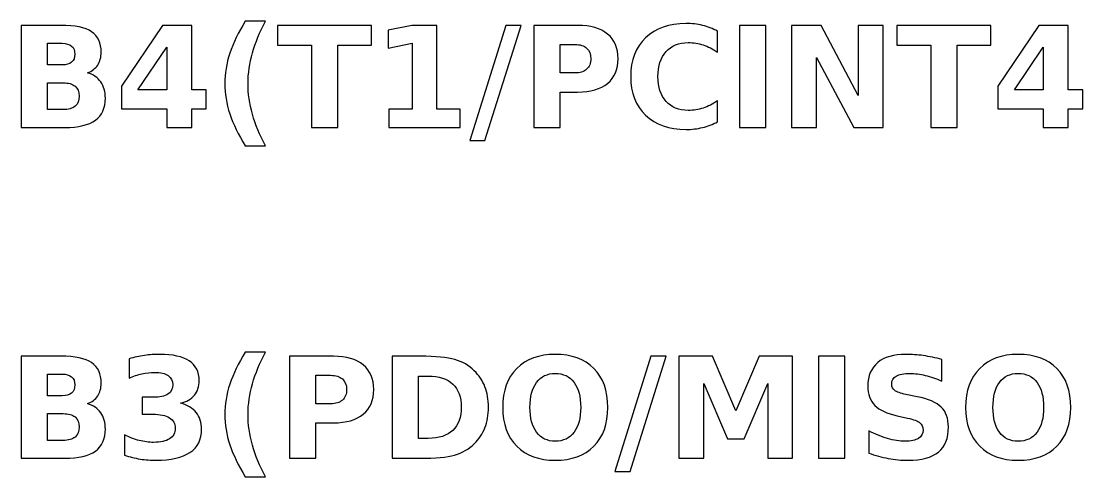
# Model space of a CAD drawing. Header units: centimetres. Extents: x -11 to -9.93, y -15.45 to -14.26.
# Drawn here: x -10.2195 to -10.0592, y -15.0355 to -14.9667 of the extents above; entities that cross this region are included whole.
import ezdxf

# ---------------------------------------------------------------- set-up
doc = ezdxf.new("R2010")
doc.units = ezdxf.units.CM
doc.header["$MEASUREMENT"] = 0
doc.layers.add('Layer 1', color=7, linetype='Continuous')

msp = doc.modelspace()

# ---------------------------------------------------------------- linework, layer by layer
at = {"layer": 'Layer 1', "color": 250}
for points, knots in [([(-10.1826, -14.98551), (-10.1826, -14.98551), (-10.18567, -14.98551), (-10.18567, -14.98551), (-10.18567, -14.98551), (-10.18672, -14.98381), (-10.1875, -14.98219), (-10.188, -14.98066), (-10.188, -14.98066), (-10.18851, -14.97912), (-10.18876, -14.9776), (-10.18876, -14.97609), (-10.18876, -14.97609), (-10.18876, -14.97458), (-10.18851, -14.97306), (-10.188, -14.97151), (-10.188, -14.97151), (-10.18749, -14.96996), (-10.18672, -14.96835), (-10.18567, -14.96666), (-10.18567, -14.96666), (-10.18567, -14.96666), (-10.1826, -14.96666), (-10.1826, -14.96666), (-10.1826, -14.96666), (-10.18348, -14.96829), (-10.18414, -14.96989), (-10.18458, -14.97145), (-10.18458, -14.97145), (-10.18502, -14.97301), (-10.18525, -14.97455), (-10.18525, -14.97607), (-10.18525, -14.97607), (-10.18525, -14.9776), (-10.18503, -14.97914), (-10.18459, -14.98071), (-10.18459, -14.98071), (-10.18415, -14.98227), (-10.18349, -14.98387), (-10.1826, -14.98551)], [0, 0, 0, 0, 0.1, 0.1, 0.1, 0.1, 0.2, 0.2, 0.2, 0.2, 0.3, 0.3, 0.3, 0.3, 0.4, 0.4, 0.4, 0.4, 0.5, 0.5, 0.5, 0.5, 0.6, 0.6, 0.6, 0.6, 0.7, 0.7, 0.7, 0.7, 0.8, 0.8, 0.8, 0.8, 0.9, 0.9, 0.9, 0.9, 1, 1, 1, 1]), ([(-10.11432, -14.98187), (-10.11505, -14.98225), (-10.11581, -14.98254), (-10.1166, -14.98273), (-10.1166, -14.98273), (-10.11739, -14.98292), (-10.11822, -14.98302), (-10.11908, -14.98302), (-10.11908, -14.98302), (-10.12165, -14.98302), (-10.12369, -14.9823), (-10.12519, -14.98086), (-10.12519, -14.98086), (-10.12669, -14.97943), (-10.12745, -14.97748), (-10.12745, -14.97502), (-10.12745, -14.97502), (-10.12745, -14.97255), (-10.12669, -14.9706), (-10.12519, -14.96916), (-10.12519, -14.96916), (-10.12369, -14.96773), (-10.12165, -14.96701), (-10.11908, -14.96701), (-10.11908, -14.96701), (-10.11822, -14.96701), (-10.11739, -14.9671), (-10.1166, -14.9673), (-10.1166, -14.9673), (-10.11581, -14.96749), (-10.11505, -14.96778), (-10.11432, -14.96816), (-10.11432, -14.96816), (-10.11432, -14.96816), (-10.11432, -14.97135), (-10.11432, -14.97135), (-10.11432, -14.97135), (-10.11505, -14.97084), (-10.11578, -14.97048), (-10.1165, -14.97024), (-10.1165, -14.97024), (-10.11721, -14.97001), (-10.11797, -14.96989), (-10.11876, -14.96989), (-10.11876, -14.96989), (-10.12018, -14.96989), (-10.1213, -14.97035), (-10.12211, -14.97126), (-10.12211, -14.97126), (-10.12293, -14.97217), (-10.12333, -14.97342), (-10.12333, -14.97502), (-10.12333, -14.97502), (-10.12333, -14.97661), (-10.12293, -14.97786), (-10.12211, -14.97877), (-10.12211, -14.97877), (-10.1213, -14.97968), (-10.12018, -14.98014), (-10.11876, -14.98014), (-10.11876, -14.98014), (-10.11797, -14.98014), (-10.11721, -14.98002), (-10.1165, -14.97978), (-10.1165, -14.97978), (-10.11578, -14.97955), (-10.11505, -14.97918), (-10.11432, -14.97868), (-10.11432, -14.97868), (-10.11432, -14.97868), (-10.11432, -14.98187), (-10.11432, -14.98187)], [0, 0, 0, 0, 0.055556, 0.055556, 0.055556, 0.055556, 0.111111, 0.111111, 0.111111, 0.111111, 0.166667, 0.166667, 0.166667, 0.166667, 0.222222, 0.222222, 0.222222, 0.222222, 0.277778, 0.277778, 0.277778, 0.277778, 0.333333, 0.333333, 0.333333, 0.333333, 0.388889, 0.388889, 0.388889, 0.388889, 0.444444, 0.444444, 0.444444, 0.444444, 0.5, 0.5, 0.5, 0.5, 0.555556, 0.555556, 0.555556, 0.555556, 0.611111, 0.611111, 0.611111, 0.611111, 0.666667, 0.666667, 0.666667, 0.666667, 0.722222, 0.722222, 0.722222, 0.722222, 0.777778, 0.777778, 0.777778, 0.777778, 0.833333, 0.833333, 0.833333, 0.833333, 0.888889, 0.888889, 0.888889, 0.888889, 0.944444, 0.944444, 0.944444, 0.944444, 1, 1, 1, 1]), ([(-10.20949, -14.97446), (-10.20864, -14.97471), (-10.20797, -14.97517), (-10.2075, -14.97584), (-10.2075, -14.97584), (-10.20703, -14.9765), (-10.2068, -14.97733), (-10.2068, -14.9783), (-10.2068, -14.9783), (-10.2068, -14.97978), (-10.2073, -14.98089), (-10.20831, -14.98162), (-10.20831, -14.98162), (-10.20932, -14.98235), (-10.21085, -14.98272), (-10.2129, -14.98272), (-10.2129, -14.98272), (-10.2129, -14.98272), (-10.21951, -14.98272), (-10.21951, -14.98272), (-10.21951, -14.98272), (-10.21951, -14.98272), (-10.21951, -14.96729), (-10.21951, -14.96729), (-10.21951, -14.96729), (-10.21951, -14.96729), (-10.21353, -14.96729), (-10.21353, -14.96729), (-10.21353, -14.96729), (-10.21139, -14.96729), (-10.20983, -14.96761), (-10.20888, -14.96826), (-10.20888, -14.96826), (-10.20791, -14.96891), (-10.20743, -14.96994), (-10.20743, -14.97137), (-10.20743, -14.97137), (-10.20743, -14.97212), (-10.20761, -14.97276), (-10.20796, -14.97329), (-10.20796, -14.97329), (-10.20831, -14.97381), (-10.20882, -14.97421), (-10.20949, -14.97446)], [0, 0, 0, 0, 0.090909, 0.090909, 0.090909, 0.090909, 0.181818, 0.181818, 0.181818, 0.181818, 0.272727, 0.272727, 0.272727, 0.272727, 0.363636, 0.363636, 0.363636, 0.363636, 0.454545, 0.454545, 0.454545, 0.454545, 0.545455, 0.545455, 0.545455, 0.545455, 0.636364, 0.636364, 0.636364, 0.636364, 0.727273, 0.727273, 0.727273, 0.727273, 0.818182, 0.818182, 0.818182, 0.818182, 0.909091, 0.909091, 0.909091, 0.909091, 1, 1, 1, 1]), ([(-10.19818, -14.96729), (-10.19818, -14.96729), (-10.19375, -14.96729), (-10.19375, -14.96729), (-10.19375, -14.96729), (-10.19375, -14.96729), (-10.19375, -14.97703), (-10.19375, -14.97703), (-10.19375, -14.97703), (-10.19375, -14.97703), (-10.19155, -14.97703), (-10.19155, -14.97703), (-10.19155, -14.97703), (-10.19155, -14.97703), (-10.19155, -14.97991), (-10.19155, -14.97991), (-10.19155, -14.97991), (-10.19155, -14.97991), (-10.19375, -14.97991), (-10.19375, -14.97991), (-10.19375, -14.97991), (-10.19375, -14.97991), (-10.19375, -14.98272), (-10.19375, -14.98272), (-10.19375, -14.98272), (-10.19375, -14.98272), (-10.19751, -14.98272), (-10.19751, -14.98272), (-10.19751, -14.98272), (-10.19751, -14.98272), (-10.19751, -14.97991), (-10.19751, -14.97991), (-10.19751, -14.97991), (-10.19751, -14.97991), (-10.20436, -14.97991), (-10.20436, -14.97991), (-10.20436, -14.97991), (-10.20436, -14.97991), (-10.20436, -14.9765), (-10.20436, -14.9765), (-10.20436, -14.9765), (-10.20436, -14.9765), (-10.19818, -14.96729), (-10.19818, -14.96729)], [0, 0, 0, 0, 0.090909, 0.090909, 0.090909, 0.090909, 0.181818, 0.181818, 0.181818, 0.181818, 0.272727, 0.272727, 0.272727, 0.272727, 0.363636, 0.363636, 0.363636, 0.363636, 0.454545, 0.454545, 0.454545, 0.454545, 0.545455, 0.545455, 0.545455, 0.545455, 0.636364, 0.636364, 0.636364, 0.636364, 0.727273, 0.727273, 0.727273, 0.727273, 0.818182, 0.818182, 0.818182, 0.818182, 0.909091, 0.909091, 0.909091, 0.909091, 1, 1, 1, 1]), ([(-10.18081, -14.96729), (-10.18081, -14.96729), (-10.16658, -14.96729), (-10.16658, -14.96729), (-10.16658, -14.96729), (-10.16658, -14.96729), (-10.16658, -14.9703), (-10.16658, -14.9703), (-10.16658, -14.9703), (-10.16658, -14.9703), (-10.1717, -14.9703), (-10.1717, -14.9703), (-10.1717, -14.9703), (-10.1717, -14.9703), (-10.1717, -14.98272), (-10.1717, -14.98272), (-10.1717, -14.98272), (-10.1717, -14.98272), (-10.17568, -14.98272), (-10.17568, -14.98272), (-10.17568, -14.98272), (-10.17568, -14.98272), (-10.17568, -14.9703), (-10.17568, -14.9703), (-10.17568, -14.9703), (-10.17568, -14.9703), (-10.18081, -14.9703), (-10.18081, -14.9703), (-10.18081, -14.9703), (-10.18081, -14.9703), (-10.18081, -14.96729), (-10.18081, -14.96729)], [0, 0, 0, 0, 0.125, 0.125, 0.125, 0.125, 0.25, 0.25, 0.25, 0.25, 0.375, 0.375, 0.375, 0.375, 0.5, 0.5, 0.5, 0.5, 0.625, 0.625, 0.625, 0.625, 0.75, 0.75, 0.75, 0.75, 0.875, 0.875, 0.875, 0.875, 1, 1, 1, 1]), ([(-10.16399, -14.97997), (-10.16399, -14.97997), (-10.16048, -14.97997), (-10.16048, -14.97997), (-10.16048, -14.97997), (-10.16048, -14.97997), (-10.16048, -14.97), (-10.16048, -14.97), (-10.16048, -14.97), (-10.16048, -14.97), (-10.16408, -14.97074), (-10.16408, -14.97074), (-10.16408, -14.97074), (-10.16408, -14.97074), (-10.16408, -14.96803), (-10.16408, -14.96803), (-10.16408, -14.96803), (-10.16408, -14.96803), (-10.1605, -14.96729), (-10.1605, -14.96729), (-10.1605, -14.96729), (-10.1605, -14.96729), (-10.15671, -14.96729), (-10.15671, -14.96729), (-10.15671, -14.96729), (-10.15671, -14.96729), (-10.15671, -14.97997), (-10.15671, -14.97997), (-10.15671, -14.97997), (-10.15671, -14.97997), (-10.1532, -14.97997), (-10.1532, -14.97997), (-10.1532, -14.97997), (-10.1532, -14.97997), (-10.1532, -14.98272), (-10.1532, -14.98272), (-10.1532, -14.98272), (-10.1532, -14.98272), (-10.16399, -14.98272), (-10.16399, -14.98272), (-10.16399, -14.98272), (-10.16399, -14.98272), (-10.16399, -14.97997), (-10.16399, -14.97997)], [0, 0, 0, 0, 0.090909, 0.090909, 0.090909, 0.090909, 0.181818, 0.181818, 0.181818, 0.181818, 0.272727, 0.272727, 0.272727, 0.272727, 0.363636, 0.363636, 0.363636, 0.363636, 0.454545, 0.454545, 0.454545, 0.454545, 0.545455, 0.545455, 0.545455, 0.545455, 0.636364, 0.636364, 0.636364, 0.636364, 0.727273, 0.727273, 0.727273, 0.727273, 0.818182, 0.818182, 0.818182, 0.818182, 0.909091, 0.909091, 0.909091, 0.909091, 1, 1, 1, 1]), ([(-10.1463, -14.96729), (-10.1463, -14.96729), (-10.14401, -14.96729), (-10.14401, -14.96729), (-10.14401, -14.96729), (-10.14401, -14.96729), (-10.14946, -14.98469), (-10.14946, -14.98469), (-10.14946, -14.98469), (-10.14946, -14.98469), (-10.15174, -14.98469), (-10.15174, -14.98469), (-10.15174, -14.98469), (-10.15174, -14.98469), (-10.1463, -14.96729), (-10.1463, -14.96729)], [0, 0, 0, 0, 0.25, 0.25, 0.25, 0.25, 0.5, 0.5, 0.5, 0.5, 0.75, 0.75, 0.75, 0.75, 1, 1, 1, 1]), ([(-10.14207, -14.96729), (-10.14207, -14.96729), (-10.13546, -14.96729), (-10.13546, -14.96729), (-10.13546, -14.96729), (-10.1335, -14.96729), (-10.13199, -14.96772), (-10.13094, -14.9686), (-10.13094, -14.9686), (-10.12989, -14.96947), (-10.12936, -14.97071), (-10.12936, -14.97232), (-10.12936, -14.97232), (-10.12936, -14.97394), (-10.12989, -14.97518), (-10.13094, -14.97605), (-10.13094, -14.97605), (-10.13199, -14.97693), (-10.1335, -14.97736), (-10.13546, -14.97736), (-10.13546, -14.97736), (-10.13546, -14.97736), (-10.13809, -14.97736), (-10.13809, -14.97736), (-10.13809, -14.97736), (-10.13809, -14.97736), (-10.13809, -14.98272), (-10.13809, -14.98272), (-10.13809, -14.98272), (-10.13809, -14.98272), (-10.14207, -14.98272), (-10.14207, -14.98272), (-10.14207, -14.98272), (-10.14207, -14.98272), (-10.14207, -14.96729), (-10.14207, -14.96729)], [0, 0, 0, 0, 0.111111, 0.111111, 0.111111, 0.111111, 0.222222, 0.222222, 0.222222, 0.222222, 0.333333, 0.333333, 0.333333, 0.333333, 0.444444, 0.444444, 0.444444, 0.444444, 0.555556, 0.555556, 0.555556, 0.555556, 0.666667, 0.666667, 0.666667, 0.666667, 0.777778, 0.777778, 0.777778, 0.777778, 0.888889, 0.888889, 0.888889, 0.888889, 1, 1, 1, 1]), ([(-10.11102, -14.96729), (-10.11102, -14.96729), (-10.10704, -14.96729), (-10.10704, -14.96729), (-10.10704, -14.96729), (-10.10704, -14.96729), (-10.10704, -14.98272), (-10.10704, -14.98272), (-10.10704, -14.98272), (-10.10704, -14.98272), (-10.11102, -14.98272), (-10.11102, -14.98272), (-10.11102, -14.98272), (-10.11102, -14.98272), (-10.11102, -14.96729), (-10.11102, -14.96729)], [0, 0, 0, 0, 0.25, 0.25, 0.25, 0.25, 0.5, 0.5, 0.5, 0.5, 0.75, 0.75, 0.75, 0.75, 1, 1, 1, 1]), ([(-10.10314, -14.96729), (-10.10314, -14.96729), (-10.09869, -14.96729), (-10.09869, -14.96729), (-10.09869, -14.96729), (-10.09869, -14.96729), (-10.09308, -14.97787), (-10.09308, -14.97787), (-10.09308, -14.97787), (-10.09308, -14.97787), (-10.09308, -14.96729), (-10.09308, -14.96729), (-10.09308, -14.96729), (-10.09308, -14.96729), (-10.0893, -14.96729), (-10.0893, -14.96729), (-10.0893, -14.96729), (-10.0893, -14.96729), (-10.0893, -14.98272), (-10.0893, -14.98272), (-10.0893, -14.98272), (-10.0893, -14.98272), (-10.09375, -14.98272), (-10.09375, -14.98272), (-10.09375, -14.98272), (-10.09375, -14.98272), (-10.09936, -14.97214), (-10.09936, -14.97214), (-10.09936, -14.97214), (-10.09936, -14.97214), (-10.09936, -14.98272), (-10.09936, -14.98272), (-10.09936, -14.98272), (-10.09936, -14.98272), (-10.10314, -14.98272), (-10.10314, -14.98272), (-10.10314, -14.98272), (-10.10314, -14.98272), (-10.10314, -14.96729), (-10.10314, -14.96729)], [0, 0, 0, 0, 0.1, 0.1, 0.1, 0.1, 0.2, 0.2, 0.2, 0.2, 0.3, 0.3, 0.3, 0.3, 0.4, 0.4, 0.4, 0.4, 0.5, 0.5, 0.5, 0.5, 0.6, 0.6, 0.6, 0.6, 0.7, 0.7, 0.7, 0.7, 0.8, 0.8, 0.8, 0.8, 0.9, 0.9, 0.9, 0.9, 1, 1, 1, 1]), ([(-10.08726, -14.96729), (-10.08726, -14.96729), (-10.07303, -14.96729), (-10.07303, -14.96729), (-10.07303, -14.96729), (-10.07303, -14.96729), (-10.07303, -14.9703), (-10.07303, -14.9703), (-10.07303, -14.9703), (-10.07303, -14.9703), (-10.07815, -14.9703), (-10.07815, -14.9703), (-10.07815, -14.9703), (-10.07815, -14.9703), (-10.07815, -14.98272), (-10.07815, -14.98272), (-10.07815, -14.98272), (-10.07815, -14.98272), (-10.08213, -14.98272), (-10.08213, -14.98272), (-10.08213, -14.98272), (-10.08213, -14.98272), (-10.08213, -14.9703), (-10.08213, -14.9703), (-10.08213, -14.9703), (-10.08213, -14.9703), (-10.08726, -14.9703), (-10.08726, -14.9703), (-10.08726, -14.9703), (-10.08726, -14.9703), (-10.08726, -14.96729), (-10.08726, -14.96729)], [0, 0, 0, 0, 0.125, 0.125, 0.125, 0.125, 0.25, 0.25, 0.25, 0.25, 0.375, 0.375, 0.375, 0.375, 0.5, 0.5, 0.5, 0.5, 0.625, 0.625, 0.625, 0.625, 0.75, 0.75, 0.75, 0.75, 0.875, 0.875, 0.875, 0.875, 1, 1, 1, 1]), ([(-10.06579, -14.96729), (-10.06579, -14.96729), (-10.06136, -14.96729), (-10.06136, -14.96729), (-10.06136, -14.96729), (-10.06136, -14.96729), (-10.06136, -14.97703), (-10.06136, -14.97703), (-10.06136, -14.97703), (-10.06136, -14.97703), (-10.05916, -14.97703), (-10.05916, -14.97703), (-10.05916, -14.97703), (-10.05916, -14.97703), (-10.05916, -14.97991), (-10.05916, -14.97991), (-10.05916, -14.97991), (-10.05916, -14.97991), (-10.06136, -14.97991), (-10.06136, -14.97991), (-10.06136, -14.97991), (-10.06136, -14.97991), (-10.06136, -14.98272), (-10.06136, -14.98272), (-10.06136, -14.98272), (-10.06136, -14.98272), (-10.06512, -14.98272), (-10.06512, -14.98272), (-10.06512, -14.98272), (-10.06512, -14.98272), (-10.06512, -14.97991), (-10.06512, -14.97991), (-10.06512, -14.97991), (-10.06512, -14.97991), (-10.07197, -14.97991), (-10.07197, -14.97991), (-10.07197, -14.97991), (-10.07197, -14.97991), (-10.07197, -14.9765), (-10.07197, -14.9765), (-10.07197, -14.9765), (-10.07197, -14.9765), (-10.06579, -14.96729), (-10.06579, -14.96729)], [0, 0, 0, 0, 0.090909, 0.090909, 0.090909, 0.090909, 0.181818, 0.181818, 0.181818, 0.181818, 0.272727, 0.272727, 0.272727, 0.272727, 0.363636, 0.363636, 0.363636, 0.363636, 0.454545, 0.454545, 0.454545, 0.454545, 0.545455, 0.545455, 0.545455, 0.545455, 0.636364, 0.636364, 0.636364, 0.636364, 0.727273, 0.727273, 0.727273, 0.727273, 0.818182, 0.818182, 0.818182, 0.818182, 0.909091, 0.909091, 0.909091, 0.909091, 1, 1, 1, 1]), ([(-10.21332, -14.97326), (-10.2127, -14.97326), (-10.21222, -14.97312), (-10.2119, -14.97285), (-10.2119, -14.97285), (-10.21157, -14.97257), (-10.21141, -14.97217), (-10.21141, -14.97163), (-10.21141, -14.97163), (-10.21141, -14.9711), (-10.21157, -14.9707), (-10.2119, -14.97042), (-10.2119, -14.97042), (-10.21222, -14.97014), (-10.2127, -14.97), (-10.21332, -14.97), (-10.21332, -14.97), (-10.21332, -14.97), (-10.21553, -14.97), (-10.21553, -14.97), (-10.21553, -14.97), (-10.21553, -14.97), (-10.21553, -14.97326), (-10.21553, -14.97326), (-10.21553, -14.97326), (-10.21553, -14.97326), (-10.21332, -14.97326), (-10.21332, -14.97326)], [0, 0, 0, 0, 0.142857, 0.142857, 0.142857, 0.142857, 0.285714, 0.285714, 0.285714, 0.285714, 0.428571, 0.428571, 0.428571, 0.428571, 0.571429, 0.571429, 0.571429, 0.571429, 0.714286, 0.714286, 0.714286, 0.714286, 0.857143, 0.857143, 0.857143, 0.857143, 1, 1, 1, 1]), ([(-10.13809, -14.97017), (-10.13809, -14.97017), (-10.13809, -14.97448), (-10.13809, -14.97448), (-10.13809, -14.97448), (-10.13809, -14.97448), (-10.13588, -14.97448), (-10.13588, -14.97448), (-10.13588, -14.97448), (-10.13511, -14.97448), (-10.13452, -14.97429), (-10.1341, -14.97392), (-10.1341, -14.97392), (-10.13368, -14.97354), (-10.13346, -14.97301), (-10.13346, -14.97232), (-10.13346, -14.97232), (-10.13346, -14.97163), (-10.13368, -14.9711), (-10.1341, -14.97073), (-10.1341, -14.97073), (-10.13452, -14.97036), (-10.13511, -14.97017), (-10.13588, -14.97017), (-10.13588, -14.97017), (-10.13588, -14.97017), (-10.13809, -14.97017), (-10.13809, -14.97017)], [0, 0, 0, 0, 0.142857, 0.142857, 0.142857, 0.142857, 0.285714, 0.285714, 0.285714, 0.285714, 0.428571, 0.428571, 0.428571, 0.428571, 0.571429, 0.571429, 0.571429, 0.571429, 0.714286, 0.714286, 0.714286, 0.714286, 0.857143, 0.857143, 0.857143, 0.857143, 1, 1, 1, 1]), ([(-10.19751, -14.97056), (-10.19751, -14.97056), (-10.20188, -14.97703), (-10.20188, -14.97703), (-10.20188, -14.97703), (-10.20188, -14.97703), (-10.19751, -14.97703), (-10.19751, -14.97703), (-10.19751, -14.97703), (-10.19751, -14.97703), (-10.19751, -14.97056), (-10.19751, -14.97056)], [0, 0, 0, 0, 0.333333, 0.333333, 0.333333, 0.333333, 0.666667, 0.666667, 0.666667, 0.666667, 1, 1, 1, 1]), ([(-10.06512, -14.97056), (-10.06512, -14.97056), (-10.06949, -14.97703), (-10.06949, -14.97703), (-10.06949, -14.97703), (-10.06949, -14.97703), (-10.06512, -14.97703), (-10.06512, -14.97703), (-10.06512, -14.97703), (-10.06512, -14.97703), (-10.06512, -14.97056), (-10.06512, -14.97056)], [0, 0, 0, 0, 0.333333, 0.333333, 0.333333, 0.333333, 0.666667, 0.666667, 0.666667, 0.666667, 1, 1, 1, 1]), ([(-10.21319, -14.98001), (-10.21239, -14.98001), (-10.21179, -14.97984), (-10.21138, -14.97951), (-10.21138, -14.97951), (-10.21098, -14.97917), (-10.21078, -14.97866), (-10.21078, -14.97797), (-10.21078, -14.97797), (-10.21078, -14.97731), (-10.21098, -14.97681), (-10.21138, -14.97647), (-10.21138, -14.97647), (-10.21178, -14.97614), (-10.21238, -14.97597), (-10.21319, -14.97597), (-10.21319, -14.97597), (-10.21319, -14.97597), (-10.21553, -14.97597), (-10.21553, -14.97597), (-10.21553, -14.97597), (-10.21553, -14.97597), (-10.21553, -14.98001), (-10.21553, -14.98001), (-10.21553, -14.98001), (-10.21553, -14.98001), (-10.21319, -14.98001), (-10.21319, -14.98001)], [0, 0, 0, 0, 0.142857, 0.142857, 0.142857, 0.142857, 0.285714, 0.285714, 0.285714, 0.285714, 0.428571, 0.428571, 0.428571, 0.428571, 0.571429, 0.571429, 0.571429, 0.571429, 0.714286, 0.714286, 0.714286, 0.714286, 0.857143, 0.857143, 0.857143, 0.857143, 1, 1, 1, 1]), ([(-10.1826, -15.03551), (-10.1826, -15.03551), (-10.18567, -15.03551), (-10.18567, -15.03551), (-10.18567, -15.03551), (-10.18672, -15.03381), (-10.1875, -15.03219), (-10.188, -15.03066), (-10.188, -15.03066), (-10.18851, -15.02912), (-10.18876, -15.0276), (-10.18876, -15.02609), (-10.18876, -15.02609), (-10.18876, -15.02458), (-10.18851, -15.02306), (-10.188, -15.02151), (-10.188, -15.02151), (-10.18749, -15.01996), (-10.18672, -15.01835), (-10.18567, -15.01666), (-10.18567, -15.01666), (-10.18567, -15.01666), (-10.1826, -15.01666), (-10.1826, -15.01666), (-10.1826, -15.01666), (-10.18348, -15.01829), (-10.18414, -15.01989), (-10.18458, -15.02145), (-10.18458, -15.02145), (-10.18502, -15.02301), (-10.18525, -15.02455), (-10.18525, -15.02607), (-10.18525, -15.02607), (-10.18525, -15.0276), (-10.18503, -15.02914), (-10.18459, -15.03071), (-10.18459, -15.03071), (-10.18415, -15.03227), (-10.18349, -15.03387), (-10.1826, -15.03551)], [0, 0, 0, 0, 0.1, 0.1, 0.1, 0.1, 0.2, 0.2, 0.2, 0.2, 0.3, 0.3, 0.3, 0.3, 0.4, 0.4, 0.4, 0.4, 0.5, 0.5, 0.5, 0.5, 0.6, 0.6, 0.6, 0.6, 0.7, 0.7, 0.7, 0.7, 0.8, 0.8, 0.8, 0.8, 0.9, 0.9, 0.9, 0.9, 1, 1, 1, 1]), ([(-10.20949, -15.02446), (-10.20864, -15.02471), (-10.20797, -15.02517), (-10.2075, -15.02584), (-10.2075, -15.02584), (-10.20703, -15.0265), (-10.2068, -15.02733), (-10.2068, -15.0283), (-10.2068, -15.0283), (-10.2068, -15.02978), (-10.2073, -15.03089), (-10.20831, -15.03162), (-10.20831, -15.03162), (-10.20932, -15.03235), (-10.21085, -15.03272), (-10.2129, -15.03272), (-10.2129, -15.03272), (-10.2129, -15.03272), (-10.21951, -15.03272), (-10.21951, -15.03272), (-10.21951, -15.03272), (-10.21951, -15.03272), (-10.21951, -15.01729), (-10.21951, -15.01729), (-10.21951, -15.01729), (-10.21951, -15.01729), (-10.21353, -15.01729), (-10.21353, -15.01729), (-10.21353, -15.01729), (-10.21139, -15.01729), (-10.20983, -15.01761), (-10.20888, -15.01826), (-10.20888, -15.01826), (-10.20791, -15.01891), (-10.20743, -15.01994), (-10.20743, -15.02137), (-10.20743, -15.02137), (-10.20743, -15.02212), (-10.20761, -15.02276), (-10.20796, -15.02329), (-10.20796, -15.02329), (-10.20831, -15.02381), (-10.20882, -15.02421), (-10.20949, -15.02446)], [0, 0, 0, 0, 0.090909, 0.090909, 0.090909, 0.090909, 0.181818, 0.181818, 0.181818, 0.181818, 0.272727, 0.272727, 0.272727, 0.272727, 0.363636, 0.363636, 0.363636, 0.363636, 0.454545, 0.454545, 0.454545, 0.454545, 0.545455, 0.545455, 0.545455, 0.545455, 0.636364, 0.636364, 0.636364, 0.636364, 0.727273, 0.727273, 0.727273, 0.727273, 0.818182, 0.818182, 0.818182, 0.818182, 0.909091, 0.909091, 0.909091, 0.909091, 1, 1, 1, 1]), ([(-10.19545, -15.0244), (-10.19441, -15.02466), (-10.19362, -15.02513), (-10.19308, -15.0258), (-10.19308, -15.0258), (-10.19254, -15.02646), (-10.19227, -15.02731), (-10.19227, -15.02833), (-10.19227, -15.02833), (-10.19227, -15.02987), (-10.19285, -15.03103), (-10.19402, -15.03183), (-10.19402, -15.03183), (-10.19519, -15.03262), (-10.1969, -15.03302), (-10.19915, -15.03302), (-10.19915, -15.03302), (-10.19994, -15.03302), (-10.20074, -15.03296), (-10.20153, -15.03283), (-10.20153, -15.03283), (-10.20233, -15.0327), (-10.20312, -15.03251), (-10.2039, -15.03225), (-10.2039, -15.03225), (-10.2039, -15.03225), (-10.2039, -15.02918), (-10.2039, -15.02918), (-10.2039, -15.02918), (-10.20315, -15.02956), (-10.20241, -15.02984), (-10.20168, -15.03003), (-10.20168, -15.03003), (-10.20095, -15.03021), (-10.20022, -15.03031), (-10.19951, -15.03031), (-10.19951, -15.03031), (-10.19846, -15.03031), (-10.19765, -15.03013), (-10.19709, -15.02976), (-10.19709, -15.02976), (-10.19653, -15.0294), (-10.19625, -15.02887), (-10.19625, -15.02819), (-10.19625, -15.02819), (-10.19625, -15.02749), (-10.19654, -15.02695), (-10.19711, -15.02659), (-10.19711, -15.02659), (-10.19769, -15.02623), (-10.19854, -15.02605), (-10.19966, -15.02605), (-10.19966, -15.02605), (-10.19966, -15.02605), (-10.20125, -15.02605), (-10.20125, -15.02605), (-10.20125, -15.02605), (-10.20125, -15.02605), (-10.20125, -15.02349), (-10.20125, -15.02349), (-10.20125, -15.02349), (-10.20125, -15.02349), (-10.19958, -15.02349), (-10.19958, -15.02349), (-10.19958, -15.02349), (-10.19857, -15.02349), (-10.19783, -15.02333), (-10.19734, -15.02302), (-10.19734, -15.02302), (-10.19685, -15.0227), (-10.19661, -15.02223), (-10.19661, -15.02159), (-10.19661, -15.02159), (-10.19661, -15.021), (-10.19685, -15.02054), (-10.19732, -15.02022), (-10.19732, -15.02022), (-10.1978, -15.01989), (-10.19847, -15.01973), (-10.19934, -15.01973), (-10.19934, -15.01973), (-10.19998, -15.01973), (-10.20062, -15.0198), (-10.20128, -15.01994), (-10.20128, -15.01994), (-10.20193, -15.02009), (-10.20258, -15.0203), (-10.20323, -15.02059), (-10.20323, -15.02059), (-10.20323, -15.02059), (-10.20323, -15.01767), (-10.20323, -15.01767), (-10.20323, -15.01767), (-10.20244, -15.01745), (-10.20167, -15.01728), (-10.2009, -15.01717), (-10.2009, -15.01717), (-10.20012, -15.01706), (-10.19937, -15.01701), (-10.19862, -15.01701), (-10.19862, -15.01701), (-10.19662, -15.01701), (-10.19512, -15.01734), (-10.19412, -15.018), (-10.19412, -15.018), (-10.19313, -15.01865), (-10.19263, -15.01964), (-10.19263, -15.02097), (-10.19263, -15.02097), (-10.19263, -15.02187), (-10.19287, -15.02261), (-10.19334, -15.02318), (-10.19334, -15.02318), (-10.19382, -15.02376), (-10.19452, -15.02416), (-10.19545, -15.0244)], [0, 0, 0, 0, 0.034483, 0.034483, 0.034483, 0.034483, 0.068966, 0.068966, 0.068966, 0.068966, 0.103448, 0.103448, 0.103448, 0.103448, 0.137931, 0.137931, 0.137931, 0.137931, 0.172414, 0.172414, 0.172414, 0.172414, 0.206897, 0.206897, 0.206897, 0.206897, 0.241379, 0.241379, 0.241379, 0.241379, 0.275862, 0.275862, 0.275862, 0.275862, 0.310345, 0.310345, 0.310345, 0.310345, 0.344828, 0.344828, 0.344828, 0.344828, 0.37931, 0.37931, 0.37931, 0.37931, 0.413793, 0.413793, 0.413793, 0.413793, 0.448276, 0.448276, 0.448276, 0.448276, 0.482759, 0.482759, 0.482759, 0.482759, 0.517241, 0.517241, 0.517241, 0.517241, 0.551724, 0.551724, 0.551724, 0.551724, 0.586207, 0.586207, 0.586207, 0.586207, 0.62069, 0.62069, 0.62069, 0.62069, 0.655172, 0.655172, 0.655172, 0.655172, 0.689655, 0.689655, 0.689655, 0.689655, 0.724138, 0.724138, 0.724138, 0.724138, 0.758621, 0.758621, 0.758621, 0.758621, 0.793103, 0.793103, 0.793103, 0.793103, 0.827586, 0.827586, 0.827586, 0.827586, 0.862069, 0.862069, 0.862069, 0.862069, 0.896552, 0.896552, 0.896552, 0.896552, 0.931034, 0.931034, 0.931034, 0.931034, 0.965517, 0.965517, 0.965517, 0.965517, 1, 1, 1, 1]), ([(-10.17897, -15.01729), (-10.17897, -15.01729), (-10.17236, -15.01729), (-10.17236, -15.01729), (-10.17236, -15.01729), (-10.1704, -15.01729), (-10.16889, -15.01772), (-10.16784, -15.0186), (-10.16784, -15.0186), (-10.16679, -15.01947), (-10.16626, -15.02071), (-10.16626, -15.02232), (-10.16626, -15.02232), (-10.16626, -15.02394), (-10.16679, -15.02518), (-10.16784, -15.02605), (-10.16784, -15.02605), (-10.16889, -15.02693), (-10.1704, -15.02736), (-10.17236, -15.02736), (-10.17236, -15.02736), (-10.17236, -15.02736), (-10.17499, -15.02736), (-10.17499, -15.02736), (-10.17499, -15.02736), (-10.17499, -15.02736), (-10.17499, -15.03272), (-10.17499, -15.03272), (-10.17499, -15.03272), (-10.17499, -15.03272), (-10.17897, -15.03272), (-10.17897, -15.03272), (-10.17897, -15.03272), (-10.17897, -15.03272), (-10.17897, -15.01729), (-10.17897, -15.01729)], [0, 0, 0, 0, 0.111111, 0.111111, 0.111111, 0.111111, 0.222222, 0.222222, 0.222222, 0.222222, 0.333333, 0.333333, 0.333333, 0.333333, 0.444444, 0.444444, 0.444444, 0.444444, 0.555556, 0.555556, 0.555556, 0.555556, 0.666667, 0.666667, 0.666667, 0.666667, 0.777778, 0.777778, 0.777778, 0.777778, 0.888889, 0.888889, 0.888889, 0.888889, 1, 1, 1, 1]), ([(-10.16346, -15.01729), (-10.16346, -15.01729), (-10.15926, -15.01729), (-10.15926, -15.01729), (-10.15926, -15.01729), (-10.15691, -15.01729), (-10.15517, -15.01745), (-10.15402, -15.01779), (-10.15402, -15.01779), (-10.15288, -15.01812), (-10.15189, -15.01869), (-10.15107, -15.01949), (-10.15107, -15.01949), (-10.15035, -15.02018), (-10.14981, -15.02099), (-10.14946, -15.0219), (-10.14946, -15.0219), (-10.14911, -15.02281), (-10.14893, -15.02384), (-10.14893, -15.02499), (-10.14893, -15.02499), (-10.14893, -15.02615), (-10.14911, -15.02719), (-10.14946, -15.0281), (-10.14946, -15.0281), (-10.14981, -15.02902), (-10.15035, -15.02982), (-10.15107, -15.03052), (-10.15107, -15.03052), (-10.1519, -15.03132), (-10.15289, -15.03188), (-10.15405, -15.03222), (-10.15405, -15.03222), (-10.15521, -15.03255), (-10.15694, -15.03272), (-10.15926, -15.03272), (-10.15926, -15.03272), (-10.15926, -15.03272), (-10.16346, -15.03272), (-10.16346, -15.03272), (-10.16346, -15.03272), (-10.16346, -15.03272), (-10.16346, -15.01729), (-10.16346, -15.01729)], [0, 0, 0, 0, 0.090909, 0.090909, 0.090909, 0.090909, 0.181818, 0.181818, 0.181818, 0.181818, 0.272727, 0.272727, 0.272727, 0.272727, 0.363636, 0.363636, 0.363636, 0.363636, 0.454545, 0.454545, 0.454545, 0.454545, 0.545455, 0.545455, 0.545455, 0.545455, 0.636364, 0.636364, 0.636364, 0.636364, 0.727273, 0.727273, 0.727273, 0.727273, 0.818182, 0.818182, 0.818182, 0.818182, 0.909091, 0.909091, 0.909091, 0.909091, 1, 1, 1, 1]), ([(-10.13884, -15.01701), (-10.13636, -15.01701), (-10.13441, -15.01772), (-10.13301, -15.01914), (-10.13301, -15.01914), (-10.1316, -15.02056), (-10.1309, -15.02252), (-10.1309, -15.02502), (-10.1309, -15.02502), (-10.1309, -15.02751), (-10.1316, -15.02947), (-10.13301, -15.03089), (-10.13301, -15.03089), (-10.13441, -15.03231), (-10.13636, -15.03302), (-10.13884, -15.03302), (-10.13884, -15.03302), (-10.14131, -15.03302), (-10.14325, -15.03231), (-10.14466, -15.03089), (-10.14466, -15.03089), (-10.14607, -15.02947), (-10.14678, -15.02751), (-10.14678, -15.02502), (-10.14678, -15.02502), (-10.14678, -15.02252), (-10.14607, -15.02056), (-10.14466, -15.01914), (-10.14466, -15.01914), (-10.14325, -15.01772), (-10.14131, -15.01701), (-10.13884, -15.01701)], [0, 0, 0, 0, 0.125, 0.125, 0.125, 0.125, 0.25, 0.25, 0.25, 0.25, 0.375, 0.375, 0.375, 0.375, 0.5, 0.5, 0.5, 0.5, 0.625, 0.625, 0.625, 0.625, 0.75, 0.75, 0.75, 0.75, 0.875, 0.875, 0.875, 0.875, 1, 1, 1, 1]), ([(-10.12439, -15.01729), (-10.12439, -15.01729), (-10.1221, -15.01729), (-10.1221, -15.01729), (-10.1221, -15.01729), (-10.1221, -15.01729), (-10.12755, -15.03469), (-10.12755, -15.03469), (-10.12755, -15.03469), (-10.12755, -15.03469), (-10.12983, -15.03469), (-10.12983, -15.03469), (-10.12983, -15.03469), (-10.12983, -15.03469), (-10.12439, -15.01729), (-10.12439, -15.01729)], [0, 0, 0, 0, 0.25, 0.25, 0.25, 0.25, 0.5, 0.5, 0.5, 0.5, 0.75, 0.75, 0.75, 0.75, 1, 1, 1, 1]), ([(-10.12016, -15.01729), (-10.12016, -15.01729), (-10.11509, -15.01729), (-10.11509, -15.01729), (-10.11509, -15.01729), (-10.11509, -15.01729), (-10.11157, -15.02555), (-10.11157, -15.02555), (-10.11157, -15.02555), (-10.11157, -15.02555), (-10.10804, -15.01729), (-10.10804, -15.01729), (-10.10804, -15.01729), (-10.10804, -15.01729), (-10.10299, -15.01729), (-10.10299, -15.01729), (-10.10299, -15.01729), (-10.10299, -15.01729), (-10.10299, -15.03272), (-10.10299, -15.03272), (-10.10299, -15.03272), (-10.10299, -15.03272), (-10.10675, -15.03272), (-10.10675, -15.03272), (-10.10675, -15.03272), (-10.10675, -15.03272), (-10.10675, -15.02143), (-10.10675, -15.02143), (-10.10675, -15.02143), (-10.10675, -15.02143), (-10.1103, -15.02975), (-10.1103, -15.02975), (-10.1103, -15.02975), (-10.1103, -15.02975), (-10.11283, -15.02975), (-10.11283, -15.02975), (-10.11283, -15.02975), (-10.11283, -15.02975), (-10.11638, -15.02143), (-10.11638, -15.02143), (-10.11638, -15.02143), (-10.11638, -15.02143), (-10.11638, -15.03272), (-10.11638, -15.03272), (-10.11638, -15.03272), (-10.11638, -15.03272), (-10.12016, -15.03272), (-10.12016, -15.03272), (-10.12016, -15.03272), (-10.12016, -15.03272), (-10.12016, -15.01729), (-10.12016, -15.01729)], [0, 0, 0, 0, 0.076923, 0.076923, 0.076923, 0.076923, 0.153846, 0.153846, 0.153846, 0.153846, 0.230769, 0.230769, 0.230769, 0.230769, 0.307692, 0.307692, 0.307692, 0.307692, 0.384615, 0.384615, 0.384615, 0.384615, 0.461538, 0.461538, 0.461538, 0.461538, 0.538462, 0.538462, 0.538462, 0.538462, 0.615385, 0.615385, 0.615385, 0.615385, 0.692308, 0.692308, 0.692308, 0.692308, 0.769231, 0.769231, 0.769231, 0.769231, 0.846154, 0.846154, 0.846154, 0.846154, 0.923077, 0.923077, 0.923077, 0.923077, 1, 1, 1, 1]), ([(-10.09909, -15.01729), (-10.09909, -15.01729), (-10.09511, -15.01729), (-10.09511, -15.01729), (-10.09511, -15.01729), (-10.09511, -15.01729), (-10.09511, -15.03272), (-10.09511, -15.03272), (-10.09511, -15.03272), (-10.09511, -15.03272), (-10.09909, -15.03272), (-10.09909, -15.03272), (-10.09909, -15.03272), (-10.09909, -15.03272), (-10.09909, -15.01729), (-10.09909, -15.01729)], [0, 0, 0, 0, 0.25, 0.25, 0.25, 0.25, 0.5, 0.5, 0.5, 0.5, 0.75, 0.75, 0.75, 0.75, 1, 1, 1, 1]), ([(-10.08047, -15.01777), (-10.08047, -15.01777), (-10.08047, -15.02104), (-10.08047, -15.02104), (-10.08047, -15.02104), (-10.08131, -15.02066), (-10.08214, -15.02037), (-10.08295, -15.02018), (-10.08295, -15.02018), (-10.08375, -15.01999), (-10.08452, -15.01989), (-10.08523, -15.01989), (-10.08523, -15.01989), (-10.08618, -15.01989), (-10.08689, -15.02002), (-10.08734, -15.02028), (-10.08734, -15.02028), (-10.0878, -15.02055), (-10.08802, -15.02095), (-10.08802, -15.0215), (-10.08802, -15.0215), (-10.08802, -15.02192), (-10.08787, -15.02224), (-10.08756, -15.02247), (-10.08756, -15.02247), (-10.08726, -15.0227), (-10.0867, -15.0229), (-10.08589, -15.02307), (-10.08589, -15.02307), (-10.08589, -15.02307), (-10.0842, -15.02341), (-10.0842, -15.02341), (-10.0842, -15.02341), (-10.08248, -15.02375), (-10.08126, -15.02427), (-10.08054, -15.02498), (-10.08054, -15.02498), (-10.07982, -15.02568), (-10.07945, -15.02668), (-10.07945, -15.02797), (-10.07945, -15.02797), (-10.07945, -15.02968), (-10.07996, -15.03095), (-10.08097, -15.03177), (-10.08097, -15.03177), (-10.08198, -15.0326), (-10.08352, -15.03302), (-10.08559, -15.03302), (-10.08559, -15.03302), (-10.08657, -15.03302), (-10.08755, -15.03293), (-10.08854, -15.03274), (-10.08854, -15.03274), (-10.08952, -15.03255), (-10.09051, -15.03228), (-10.0915, -15.03192), (-10.0915, -15.03192), (-10.0915, -15.03192), (-10.0915, -15.02856), (-10.0915, -15.02856), (-10.0915, -15.02856), (-10.09051, -15.02908), (-10.08956, -15.02947), (-10.08864, -15.02974), (-10.08864, -15.02974), (-10.08772, -15.03), (-10.08683, -15.03014), (-10.08598, -15.03014), (-10.08598, -15.03014), (-10.08511, -15.03014), (-10.08444, -15.02999), (-10.08398, -15.0297), (-10.08398, -15.0297), (-10.08352, -15.02941), (-10.08329, -15.029), (-10.08329, -15.02846), (-10.08329, -15.02846), (-10.08329, -15.02798), (-10.08344, -15.02761), (-10.08376, -15.02735), (-10.08376, -15.02735), (-10.08407, -15.02709), (-10.0847, -15.02685), (-10.08563, -15.02664), (-10.08563, -15.02664), (-10.08563, -15.02664), (-10.08718, -15.0263), (-10.08718, -15.0263), (-10.08718, -15.0263), (-10.08872, -15.02597), (-10.08985, -15.02544), (-10.09056, -15.02472), (-10.09056, -15.02472), (-10.09127, -15.024), (-10.09163, -15.02302), (-10.09163, -15.0218), (-10.09163, -15.0218), (-10.09163, -15.02026), (-10.09113, -15.01908), (-10.09014, -15.01825), (-10.09014, -15.01825), (-10.08915, -15.01742), (-10.08772, -15.01701), (-10.08586, -15.01701), (-10.08586, -15.01701), (-10.08501, -15.01701), (-10.08414, -15.01707), (-10.08325, -15.0172), (-10.08325, -15.0172), (-10.08235, -15.01733), (-10.08142, -15.01752), (-10.08047, -15.01777)], [0, 0, 0, 0, 0.035714, 0.035714, 0.035714, 0.035714, 0.071429, 0.071429, 0.071429, 0.071429, 0.107143, 0.107143, 0.107143, 0.107143, 0.142857, 0.142857, 0.142857, 0.142857, 0.178571, 0.178571, 0.178571, 0.178571, 0.214286, 0.214286, 0.214286, 0.214286, 0.25, 0.25, 0.25, 0.25, 0.285714, 0.285714, 0.285714, 0.285714, 0.321429, 0.321429, 0.321429, 0.321429, 0.357143, 0.357143, 0.357143, 0.357143, 0.392857, 0.392857, 0.392857, 0.392857, 0.428571, 0.428571, 0.428571, 0.428571, 0.464286, 0.464286, 0.464286, 0.464286, 0.5, 0.5, 0.5, 0.5, 0.535714, 0.535714, 0.535714, 0.535714, 0.571429, 0.571429, 0.571429, 0.571429, 0.607143, 0.607143, 0.607143, 0.607143, 0.642857, 0.642857, 0.642857, 0.642857, 0.678571, 0.678571, 0.678571, 0.678571, 0.714286, 0.714286, 0.714286, 0.714286, 0.75, 0.75, 0.75, 0.75, 0.785714, 0.785714, 0.785714, 0.785714, 0.821429, 0.821429, 0.821429, 0.821429, 0.857143, 0.857143, 0.857143, 0.857143, 0.892857, 0.892857, 0.892857, 0.892857, 0.928571, 0.928571, 0.928571, 0.928571, 0.964286, 0.964286, 0.964286, 0.964286, 1, 1, 1, 1]), ([(-10.06891, -15.01701), (-10.06643, -15.01701), (-10.06448, -15.01772), (-10.06308, -15.01914), (-10.06308, -15.01914), (-10.06167, -15.02056), (-10.06097, -15.02252), (-10.06097, -15.02502), (-10.06097, -15.02502), (-10.06097, -15.02751), (-10.06167, -15.02947), (-10.06308, -15.03089), (-10.06308, -15.03089), (-10.06448, -15.03231), (-10.06643, -15.03302), (-10.06891, -15.03302), (-10.06891, -15.03302), (-10.07138, -15.03302), (-10.07332, -15.03231), (-10.07473, -15.03089), (-10.07473, -15.03089), (-10.07614, -15.02947), (-10.07685, -15.02751), (-10.07685, -15.02502), (-10.07685, -15.02502), (-10.07685, -15.02252), (-10.07614, -15.02056), (-10.07473, -15.01914), (-10.07473, -15.01914), (-10.07332, -15.01772), (-10.07138, -15.01701), (-10.06891, -15.01701)], [0, 0, 0, 0, 0.125, 0.125, 0.125, 0.125, 0.25, 0.25, 0.25, 0.25, 0.375, 0.375, 0.375, 0.375, 0.5, 0.5, 0.5, 0.5, 0.625, 0.625, 0.625, 0.625, 0.75, 0.75, 0.75, 0.75, 0.875, 0.875, 0.875, 0.875, 1, 1, 1, 1]), ([(-10.13884, -15.01989), (-10.14005, -15.01989), (-10.14099, -15.02034), (-10.14166, -15.02124), (-10.14166, -15.02124), (-10.14233, -15.02213), (-10.14266, -15.02339), (-10.14266, -15.02502), (-10.14266, -15.02502), (-10.14266, -15.02664), (-10.14233, -15.0279), (-10.14166, -15.02879), (-10.14166, -15.02879), (-10.14099, -15.02969), (-10.14005, -15.03014), (-10.13884, -15.03014), (-10.13884, -15.03014), (-10.13762, -15.03014), (-10.13667, -15.02969), (-10.136, -15.02879), (-10.136, -15.02879), (-10.13534, -15.0279), (-10.135, -15.02664), (-10.135, -15.02502), (-10.135, -15.02502), (-10.135, -15.02339), (-10.13534, -15.02213), (-10.136, -15.02124), (-10.136, -15.02124), (-10.13667, -15.02034), (-10.13762, -15.01989), (-10.13884, -15.01989)], [0, 0, 0, 0, 0.125, 0.125, 0.125, 0.125, 0.25, 0.25, 0.25, 0.25, 0.375, 0.375, 0.375, 0.375, 0.5, 0.5, 0.5, 0.5, 0.625, 0.625, 0.625, 0.625, 0.75, 0.75, 0.75, 0.75, 0.875, 0.875, 0.875, 0.875, 1, 1, 1, 1]), ([(-10.06891, -15.01989), (-10.07012, -15.01989), (-10.07106, -15.02034), (-10.07173, -15.02124), (-10.07173, -15.02124), (-10.0724, -15.02213), (-10.07273, -15.02339), (-10.07273, -15.02502), (-10.07273, -15.02502), (-10.07273, -15.02664), (-10.0724, -15.0279), (-10.07173, -15.02879), (-10.07173, -15.02879), (-10.07106, -15.02969), (-10.07012, -15.03014), (-10.06891, -15.03014), (-10.06891, -15.03014), (-10.06769, -15.03014), (-10.06674, -15.02969), (-10.06607, -15.02879), (-10.06607, -15.02879), (-10.06541, -15.0279), (-10.06507, -15.02664), (-10.06507, -15.02502), (-10.06507, -15.02502), (-10.06507, -15.02339), (-10.06541, -15.02213), (-10.06607, -15.02124), (-10.06607, -15.02124), (-10.06674, -15.02034), (-10.06769, -15.01989), (-10.06891, -15.01989)], [0, 0, 0, 0, 0.125, 0.125, 0.125, 0.125, 0.25, 0.25, 0.25, 0.25, 0.375, 0.375, 0.375, 0.375, 0.5, 0.5, 0.5, 0.5, 0.625, 0.625, 0.625, 0.625, 0.75, 0.75, 0.75, 0.75, 0.875, 0.875, 0.875, 0.875, 1, 1, 1, 1]), ([(-10.21332, -15.02326), (-10.2127, -15.02326), (-10.21222, -15.02312), (-10.2119, -15.02285), (-10.2119, -15.02285), (-10.21157, -15.02257), (-10.21141, -15.02217), (-10.21141, -15.02163), (-10.21141, -15.02163), (-10.21141, -15.0211), (-10.21157, -15.0207), (-10.2119, -15.02042), (-10.2119, -15.02042), (-10.21222, -15.02014), (-10.2127, -15.02), (-10.21332, -15.02), (-10.21332, -15.02), (-10.21332, -15.02), (-10.21553, -15.02), (-10.21553, -15.02), (-10.21553, -15.02), (-10.21553, -15.02), (-10.21553, -15.02326), (-10.21553, -15.02326), (-10.21553, -15.02326), (-10.21553, -15.02326), (-10.21332, -15.02326), (-10.21332, -15.02326)], [0, 0, 0, 0, 0.142857, 0.142857, 0.142857, 0.142857, 0.285714, 0.285714, 0.285714, 0.285714, 0.428571, 0.428571, 0.428571, 0.428571, 0.571429, 0.571429, 0.571429, 0.571429, 0.714286, 0.714286, 0.714286, 0.714286, 0.857143, 0.857143, 0.857143, 0.857143, 1, 1, 1, 1]), ([(-10.17499, -15.02017), (-10.17499, -15.02017), (-10.17499, -15.02448), (-10.17499, -15.02448), (-10.17499, -15.02448), (-10.17499, -15.02448), (-10.17278, -15.02448), (-10.17278, -15.02448), (-10.17278, -15.02448), (-10.17201, -15.02448), (-10.17142, -15.02429), (-10.171, -15.02392), (-10.171, -15.02392), (-10.17058, -15.02354), (-10.17036, -15.02301), (-10.17036, -15.02232), (-10.17036, -15.02232), (-10.17036, -15.02163), (-10.17058, -15.0211), (-10.171, -15.02073), (-10.171, -15.02073), (-10.17142, -15.02036), (-10.17201, -15.02017), (-10.17278, -15.02017), (-10.17278, -15.02017), (-10.17278, -15.02017), (-10.17499, -15.02017), (-10.17499, -15.02017)], [0, 0, 0, 0, 0.142857, 0.142857, 0.142857, 0.142857, 0.285714, 0.285714, 0.285714, 0.285714, 0.428571, 0.428571, 0.428571, 0.428571, 0.571429, 0.571429, 0.571429, 0.571429, 0.714286, 0.714286, 0.714286, 0.714286, 0.857143, 0.857143, 0.857143, 0.857143, 1, 1, 1, 1]), ([(-10.15948, -15.0203), (-10.15948, -15.0203), (-10.15948, -15.02971), (-10.15948, -15.02971), (-10.15948, -15.02971), (-10.15948, -15.02971), (-10.15805, -15.02971), (-10.15805, -15.02971), (-10.15805, -15.02971), (-10.15642, -15.02971), (-10.15518, -15.02931), (-10.15432, -15.0285), (-10.15432, -15.0285), (-10.15347, -15.0277), (-10.15304, -15.02652), (-10.15304, -15.02499), (-10.15304, -15.02499), (-10.15304, -15.02346), (-10.15346, -15.02229), (-10.15432, -15.0215), (-10.15432, -15.0215), (-10.15517, -15.0207), (-10.15642, -15.0203), (-10.15805, -15.0203), (-10.15805, -15.0203), (-10.15805, -15.0203), (-10.15948, -15.0203), (-10.15948, -15.0203)], [0, 0, 0, 0, 0.142857, 0.142857, 0.142857, 0.142857, 0.285714, 0.285714, 0.285714, 0.285714, 0.428571, 0.428571, 0.428571, 0.428571, 0.571429, 0.571429, 0.571429, 0.571429, 0.714286, 0.714286, 0.714286, 0.714286, 0.857143, 0.857143, 0.857143, 0.857143, 1, 1, 1, 1]), ([(-10.21319, -15.03001), (-10.21239, -15.03001), (-10.21179, -15.02984), (-10.21138, -15.02951), (-10.21138, -15.02951), (-10.21098, -15.02917), (-10.21078, -15.02866), (-10.21078, -15.02797), (-10.21078, -15.02797), (-10.21078, -15.02731), (-10.21098, -15.02681), (-10.21138, -15.02647), (-10.21138, -15.02647), (-10.21178, -15.02614), (-10.21238, -15.02597), (-10.21319, -15.02597), (-10.21319, -15.02597), (-10.21319, -15.02597), (-10.21553, -15.02597), (-10.21553, -15.02597), (-10.21553, -15.02597), (-10.21553, -15.02597), (-10.21553, -15.03001), (-10.21553, -15.03001), (-10.21553, -15.03001), (-10.21553, -15.03001), (-10.21319, -15.03001), (-10.21319, -15.03001)], [0, 0, 0, 0, 0.142857, 0.142857, 0.142857, 0.142857, 0.285714, 0.285714, 0.285714, 0.285714, 0.428571, 0.428571, 0.428571, 0.428571, 0.571429, 0.571429, 0.571429, 0.571429, 0.714286, 0.714286, 0.714286, 0.714286, 0.857143, 0.857143, 0.857143, 0.857143, 1, 1, 1, 1])]:
    msp.add_open_spline(points, degree=3, knots=knots, dxfattribs=at)

doc.saveas('drawing.dxf')
